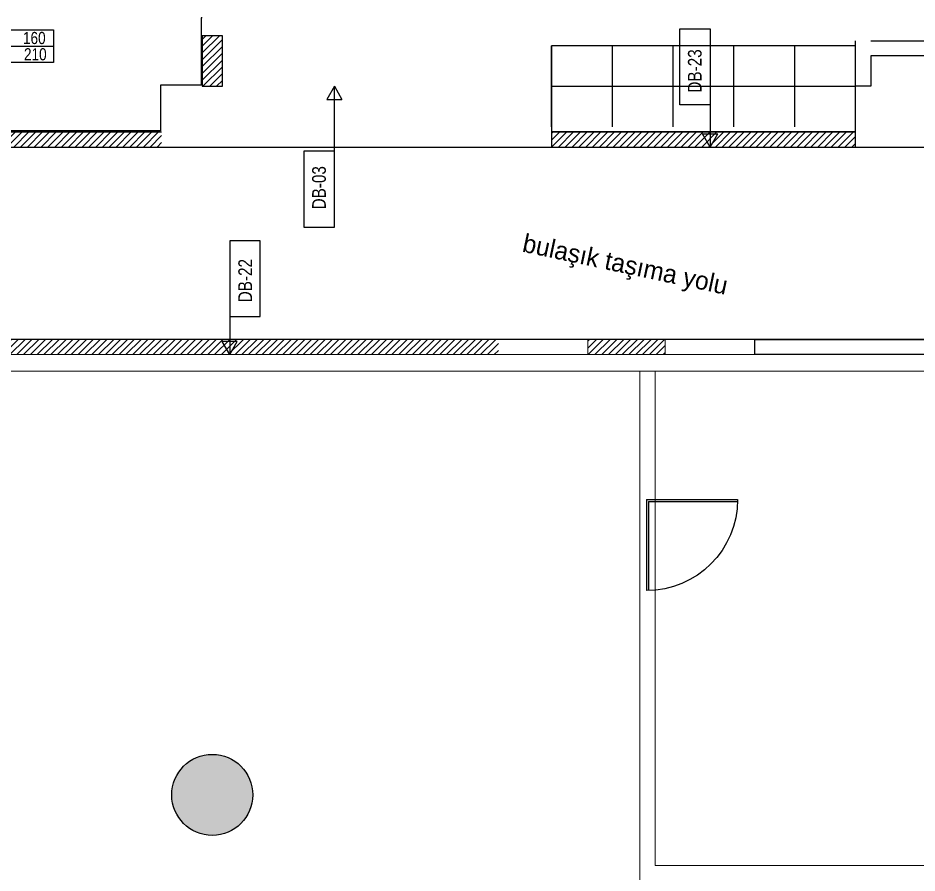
# Model space of a CAD drawing. Header units: centimetres. Extents: x -72470 to -43129, y -18750 to -16337.
# Drawn here: x -70622 to -69734, y -17189 to -16344 of the extents above; entities that cross this region are included whole.
import ezdxf
from ezdxf.enums import TextEntityAlignment as Align

# ---------------------------------------------------------------- set-up
doc = ezdxf.new("R2010")
doc.units = ezdxf.units.CM
doc.header["$MEASUREMENT"] = 0
doc.linetypes.add('DUZ', pattern=[0])
doc.layers.get('0').update_dxf_attribs({"linetype": 'DUZ', "lineweight": 0})
doc.layers.add('11-021_3001-BLOK_B_ZEMIN_KAT$0$2DALANNET', color=1, linetype='Continuous', plot=False)
for name, color, linetype in [('11-021_3001-BLOK_B_ZEMIN_KAT$0$2DDOSEMETARAMA', 8, 'Continuous'), ('11-021_3001-BLOK_B_ZEMIN_KAT$0$2DDUVAR', 3, 'Continuous'), ('11-021_3001-BLOK_B_ZEMIN_KAT$0$2DKAPIPOZU', 162, 'Continuous'), ('11-021_3001-BLOK_B_ZEMIN_KAT$0$2DPOZ DUVAR', 144, 'Continuous'), ('11-021_3001-BLOK_B_ZEMIN_KAT$0$2DSIVA', 30, 'Continuous'), ('11-021_3001-BLOK_B_ZEMIN_KAT$0$2DTARAMA-DUVAR', 250, 'Continuous'), ('11-021_500-BLOK B-str_zemin_kat$0$2DKOLON', 4, 'Continuous'), ('11-021_500-BLOK B-str_zemin_kat$0$2DTARAMA1', 253, 'Continuous'), ('kapı ABD', 55, 'Continuous')]:
    doc.layers.add(name, color=color, linetype=linetype)
doc.layers.add('TEFRIS', color=30, linetype='Continuous', lineweight=9)
doc.styles.add('11-021_3001-BLOK_B_ZEMIN_KAT$0$ARIAL', font='arial.ttf', dxfattribs={"width": 0.8})
doc.styles.add('11-021_3001-BLOK_B_ZEMIN_KAT$0$OLCU', font='arial.ttf', dxfattribs={"width": 0.8})
doc.styles.add('11-021_3001-BLOK_B_ZEMIN_KAT$0$yazi', font='calibri.ttf', dxfattribs={"width": 0.6})
doc.styles.add('TAKSİM', font='GOTHIC.TTF', dxfattribs={"height": 20})

# ---------------------------------------------------------------- blocks, each defined once
blk = doc.blocks.new('11-021_3001-BLOK_B_ZEMIN_KAT$0$KAPINO')
blk.add_line((-19.02, 11.06), (65.98, 11.06))
for points in [[(20.98, 27.13), (-19.02, 27.13), (-19.02, -5), (20.98, -5)], [(20.98, 27.13), (65.98, 27.13), (65.98, -5), (20.98, -5)]]:
    blk.add_lwpolyline(points, close=True)
at = {"color": 2, "style": '11-021_3001-BLOK_B_ZEMIN_KAT$0$OLCU', "width": 0.8}
for tag, height, p in [('KAP.NO', 10, (-0.03, 19.47)), ('GENISLIK', 12, (46.93, 19.1)), ('YUKSEKLIK', 12, (47.93, 3.03)), ('YANGIN', 10, (-0.03, 3.4))]:
    blk.add_attdef(tag, text='', height=height, dxfattribs=at).set_placement(p, align=Align.MIDDLE_CENTER)
blk = doc.blocks.new('*U19')
for p, q in [((-78.6, 0), (-28.6, 0)), ((-28.6, 0), (14.15, 0)), ((14.15, 0), (5.49, 5)), ((5.49, 5), (5.49, -5)), ((14.15, 0), (5.49, -5))]:
    blk.add_line(p, q)
blk.add_lwpolyline([(-78.6, 0), (-28.6, 0), (-28.6, 20), (-78.6, 20)], close=True)
at = {"style": '11-021_3001-BLOK_B_ZEMIN_KAT$0$yazi'}
blk.add_attdef('DUVARTIPI', text='', height=9, dxfattribs=at).set_placement((-52.63, 8.31), align=Align.MIDDLE_CENTER)
blk = doc.blocks.new('*U17')
for p, q in [((-78.6, 0), (-28.6, 0)), ((-28.6, 0), (-0.82, 0)), ((-0.82, 0), (-9.48, 5)), ((-9.48, 5), (-9.48, -5)), ((-0.82, 0), (-9.48, -5))]:
    blk.add_line(p, q)
blk.add_lwpolyline([(-78.6, 0), (-28.6, 0), (-28.6, 20), (-78.6, 20)], close=True)
at = {"style": '11-021_3001-BLOK_B_ZEMIN_KAT$0$yazi'}
blk.add_attdef('DUVARTIPI', text='', height=9, dxfattribs=at).set_placement((-52.63, 8.31), align=Align.MIDDLE_CENTER)
blk = doc.blocks.new('*U16')
for p, q in [((-78.6, 0), (-28.6, 0)), ((-28.6, 0), (-3.64, 0)), ((-3.64, 0), (-12.3, 5)), ((-12.3, 5), (-12.3, -5)), ((-3.64, 0), (-12.3, -5))]:
    blk.add_line(p, q)
blk.add_lwpolyline([(-78.6, 0), (-28.6, 0), (-28.6, 20), (-78.6, 20)], close=True)
at = {"style": '11-021_3001-BLOK_B_ZEMIN_KAT$0$yazi'}
blk.add_attdef('DUVARTIPI', text='', height=9, dxfattribs=at).set_placement((-52.63, 8.31), align=Align.MIDDLE_CENTER)
blk = doc.blocks.new('rtyjjkw5')
at = {"layer": 'kapı ABD', "color": 7}
for p, q in [((-2, 2), (-2, 90)), ((0, 0), (0, 90)), ((-2, 2), (-90, 2)), ((0, 0), (-90, 0))]:
    blk.add_line(p, q, dxfattribs=at)
blk.add_arc((0, 0), 90, 90, 180, dxfattribs=at)

msp = doc.modelspace()

# ---------------------------------------------------------------- hatches: boundary and pattern name
at = {"layer": '11-021_3001-BLOK_B_ZEMIN_KAT$0$2DDOSEMETARAMA'}
h = msp.add_hatch(dxfattribs=at)
h.set_pattern_fill('_USER', color=256, scale=60, double=1, pattern_type=0)
h.set_pattern_definition([(2e-15, (-70094.76, -16471.81), (0, 60), []), (90, (-70094.76, -16471.81), (-60, 4e-15), [])])
h.paths.add_polyline_path([(-69794.76, -16451.81), (-69794.76, -16371.81), (-70094.76, -16371.81), (-70094.76, -16451.81)])
at = {"layer": '11-021_3001-BLOK_B_ZEMIN_KAT$0$2DTARAMA-DUVAR'}
h = msp.add_hatch(dxfattribs=at)
h.set_pattern_fill('ANSI31', color=256, scale=1.5)
h.set_pattern_definition([(45, (-456917.4565, -213274.414), (-3.367596045, 3.367596045), [])])
h.paths.add_polyline_path([(-70419.76, -16361.81), (-70439.76, -16361.81), (-70439.76, -16411.81), (-70419.76, -16411.81)])
h = msp.add_hatch(dxfattribs=at)
h.set_pattern_fill('ANSI31', color=256, scale=1.5)
h.set_pattern_definition([(45, (-457097.4565, -213334.414), (-3.367596045, 3.367596045), [])])
h.paths.add_polyline_path([(-70479.76, -16471.81), (-70479.76, -16456.81), (-70679.76, -16456.81), (-70679.76, -16401.81), (-70694.76, -16401.81), (-70694.76, -16456.81), (-70959.76, -16456.81), (-70959.76, -16471.81)])
h = msp.add_hatch(dxfattribs=at)
h.set_pattern_fill('ANSI31', color=256, scale=1.5)
h.set_pattern_definition([(45, (-70094.759, -16471.807), (-3.367596, 3.367596), [])])
h.paths.add_polyline_path([(-69794.76, -16471.81), (-69794.76, -16456.81), (-70094.76, -16456.81), (-70094.76, -16471.81)])
at = {"layer": '11-021_500-BLOK B-str_zemin_kat$0$2DTARAMA1'}
h = msp.add_hatch(dxfattribs=at)
h.set_pattern_fill('ANSI33', color=256, scale=100)
h.set_pattern_definition([(45, (-428811.097, -192582.577), (-17.6776695, 17.6776695), []), (45, (-428793.42, -192582.577), (-17.6776695, 17.6776695), [12.5, -6.25])])
edge = h.paths.add_edge_path()
edge.add_arc((-68749.76, -17111.81), 40, 0, 360)
edge = h.paths.add_edge_path()
edge.add_arc((-69589.76, -17111.81), 40, 0, 360)
edge = h.paths.add_edge_path()
edge.add_arc((-70429.76, -17111.81), 40, 0, 360)
edge = h.paths.add_edge_path()
edge.add_arc((-71269.76, -17111.81), 40, 0, 360)
h.paths.add_polyline_path([(-70137.29, -16946.14), (-69963.53, -16946.14), (-69963.53, -16900.19), (-70137.29, -16900.19)], flags=9)
h.paths.add_polyline_path([(-69284.08, -16946.17), (-69110.31, -16946.17), (-69110.31, -16900.19), (-69284.08, -16900.19)], flags=9)
h.paths.add_polyline_path([(-70977.29, -16946.17), (-70822.17, -16946.17), (-70822.17, -16900.19), (-70977.29, -16900.19)], flags=9)
edge = h.paths.add_edge_path()
edge.add_arc((-72109.76, -17111.81), 40, 0, 360)
edge = h.paths.add_edge_path()
edge.add_arc((-70429.76, -17951.81), 40, 0, 360)
edge = h.paths.add_edge_path()
edge.add_arc((-69589.76, -17951.81), 40, 0, 360)
edge = h.paths.add_edge_path()
edge.add_arc((-68749.76, -17951.81), 40, 0, 360)
at = {"layer": 'TEFRIS', "linetype": 'Continuous'}
h = msp.add_hatch(dxfattribs=at)
h.set_pattern_fill('ANSI31', color=0, scale=1.5)
h.set_pattern_definition([(45, (-64549.759, -17951.807), (-3.367596, 3.367596), [])])
h.paths.add_polyline_path([(-71132.26, -16676.81), (-70147.26, -16676.81), (-70147.26, -16661.81), (-71132.26, -16661.81)])
h = msp.add_hatch(dxfattribs=at)
h.set_pattern_fill('ANSI31', color=0, scale=1.5)
h.set_pattern_definition([(45, (-64571.657, -17951.8272), (-3.367596, 3.367596), [])])
h.paths.add_polyline_path([(-70024.16, -16676.83), (-69982.56, -16676.81), (-69982.56, -16661.81), (-70059.16, -16661.83), (-70059.16, -16676.83), (-70039.16, -16676.83)])

# ---------------------------------------------------------------- linework, layer by layer
at = {"layer": '11-021_3001-BLOK_B_ZEMIN_KAT$0$2DALANNET'}
msp.add_lwpolyline([(-72349.76, -16471.81), (-71469.76, -16471.81), (-71469.76, -16406.81), (-71319.76, -16406.81), (-71319.76, -16471.82), (-67379.76, -16471.81), (-67379.76, -16501.81), (-66237.26, -16501.81), (-66237.26, -17951.87), (-66457.05, -17951.87), (-66457.05, -16661.81), (-72349.76, -16661.81)], close=True, dxfattribs=at)
at = {"layer": '11-021_3001-BLOK_B_ZEMIN_KAT$0$2DDOSEMETARAMA'}
msp.add_lwpolyline([(-69794.76, -16456.81), (-69794.76, -16371.81), (-70094.76, -16371.81), (-70094.76, -16456.81), (-69794.76, -16456.81)], close=True, dxfattribs=at)
at = {"layer": '11-021_3001-BLOK_B_ZEMIN_KAT$0$2DDUVAR'}
for points in [[(-70439.76, -16361.81), (-70439.76, -16411.81), (-70419.76, -16411.81), (-70419.76, -16361.81)], [(-70094.76, -16471.81), (-69794.76, -16471.81), (-69794.76, -16456.81), (-70094.76, -16456.81)]]:
    msp.add_lwpolyline(points, close=True, dxfattribs=at)
for points in [[(-69779.76, -16366.81), (-69589.76, -16366.81), (-69589.76, -16381.81), (-69779.76, -16381.81), (-69779.76, -16411.81), (-69794.76, -16411.81), (-69794.76, -16366.81)], [(-70679.76, -16401.81), (-70679.76, -16456.81), (-70479.76, -16456.81)], [(-70959.76, -16471.81), (-70479.76, -16471.81)], [(-69058.5, -16676.81), (-69058.5, -16676.81), (-69894.16, -16676.83), (-69894.16, -16661.83), (-69307.26, -16661.81), (-69307.26, -16676.81)]]:
    msp.add_lwpolyline(points, dxfattribs=at)
at = {"layer": '11-021_3001-BLOK_B_ZEMIN_KAT$0$2DDUVAR', "ltscale": 0.0001}
msp.add_lwpolyline([(-70959.76, -16471.81), (-70437.26, -16471.81)], dxfattribs=at)
at = {"layer": '11-021_3001-BLOK_B_ZEMIN_KAT$0$2DSIVA'}
for p, q in [((-70439.76, -16344.31), (-70440.76, -16344.31)), ((-70440.76, -16344.31), (-70440.76, -16410.81)), ((-70440.76, -16410.81), (-70480.76, -16410.81)), ((-70480.76, -16410.81), (-70480.76, -16455.81)), ((-70480.76, -16455.81), (-70678.76, -16455.81))]:
    msp.add_line(p, q, dxfattribs=at)
at = {"layer": '11-021_500-BLOK B-str_zemin_kat$0$2DKOLON', "linetype": 'Continuous'}
msp.add_circle((-70429.76, -17111.81), 40, dxfattribs=at)
at = {"layer": 'TEFRIS', "color": 0, "linetype": 'Continuous'}
for p, q in [((-70007.52, -17196.55), (-70007.52, -16693.33)), ((-69992.52, -17181.53), (-69992.52, -16693.33)), ((-69992.52, -17181.53), (-68783.41, -17181.53))]:
    msp.add_line(p, q, dxfattribs=at)
for points in [[(-70169.16, -16661.83), (-71132.26, -16661.81)], [(-69982.56, -16676.81), (-69982.56, -16661.81), (-70059.16, -16661.83), (-70059.16, -16676.83), (-69982.56, -16676.81)], [(-69429.91, -16693.31), (-68749.76, -16693.31), (-68749.76, -16676.81), (-70672.81, -16676.81), (-70672.81, -16693.31), (-69534.2, -16693.31)]]:
    msp.add_lwpolyline(points, dxfattribs=at)

# ---------------------------------------------------------------- block references
at = {"color": 4, "xscale": -1, "rotation": 270}
msp.add_blockref('rtyjjkw5', (-70001.16, -16819.98), dxfattribs=at)
at = {"layer": '11-021_3001-BLOK_B_ZEMIN_KAT$0$2DKAPIPOZU'}
msp.add_blockref('11-021_3001-BLOK_B_ZEMIN_KAT$0$KAPINO', (-70652.42, -16383.19), dxfattribs=at).add_auto_attribs({'KAP.NO': 'K-22', 'GENISLIK': '160', 'YUKSEKLIK': '210', 'YANGIN': 'F-90'})
at = {"layer": '11-021_3001-BLOK_B_ZEMIN_KAT$0$2DPOZ DUVAR'}
ref = msp.add_blockref('*U17', (-69938.25, -16473.03), dxfattribs=dict(at, xscale=-1.5, yscale=1.5, zscale=1.5, rotation=90))
ref.add_attrib('DUVARTIPI', 'DB-23', dxfattribs={"layer": '0', "height": 13.5, "rotation": 90, "style": '11-021_3001-BLOK_B_ZEMIN_KAT$0$ARIAL', "width": 0.8}).set_placement((-69953.44, -16396.67), align=Align.MIDDLE_CENTER)
ref = msp.add_blockref('*U19', (-70309.24, -16433.03), dxfattribs=dict(at, xscale=1.5, yscale=1.5, zscale=1.5, rotation=90))
ref.add_attrib('DUVARTIPI', 'DB-03', dxfattribs={"layer": '0', "height": 13.5, "rotation": 90, "style": '11-021_3001-BLOK_B_ZEMIN_KAT$0$ARIAL', "width": 0.8}).set_placement((-70324.42, -16512.04), align=Align.MIDDLE_CENTER)
ref = msp.add_blockref('*U16', (-70412.56, -16682.27), dxfattribs=dict(at, xscale=1.5, yscale=1.5, zscale=1.5, rotation=270))
ref.add_attrib('DUVARTIPI', 'DB-22', dxfattribs={"layer": '0', "height": 13.5, "rotation": 90, "style": '11-021_3001-BLOK_B_ZEMIN_KAT$0$ARIAL', "width": 0.8}).set_placement((-70397.32, -16603.81), align=Align.MIDDLE_CENTER)

# ---------------------------------------------------------------- texts
at = {"layer": 'TEFRIS', "color": 0, "linetype": 'Continuous', "style": 'TAKSİM'}
msp.add_text('bulaşık taşıma yolu', height=18, rotation=348, dxfattribs=at).set_placement((-70124.61, -16574.97))

doc.saveas('drawing.dxf')
